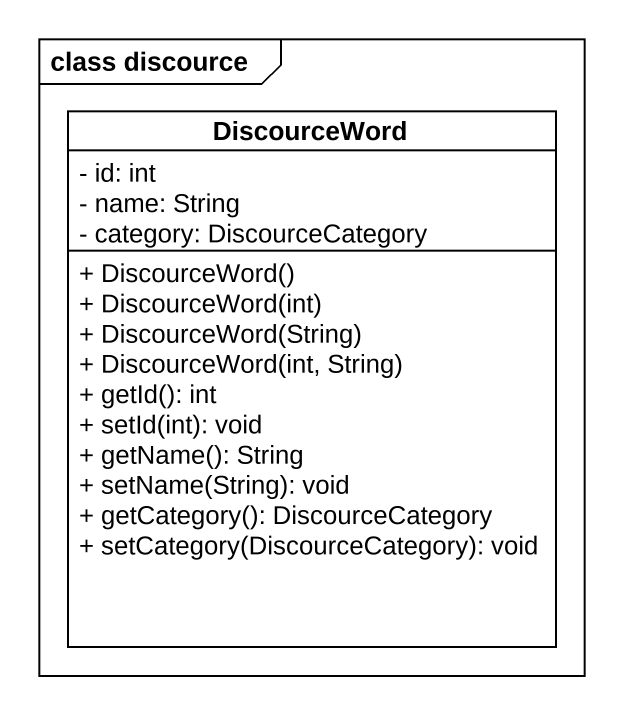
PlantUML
@startuml
mainframe class discource
hide circle
hide empty members
skinparam classAttributeIconSize 0
class DiscourceWord {
  - id: int
  - name: String
  - category: DiscourceCategory
  + DiscourceWord()
  + DiscourceWord(int)
  + DiscourceWord(String)
  + DiscourceWord(int, String)
  + getId(): int
  + setId(int): void
  + getName(): String
  + setName(String): void
  + getCategory(): DiscourceCategory
  + setCategory(DiscourceCategory): void
}
@enduml
